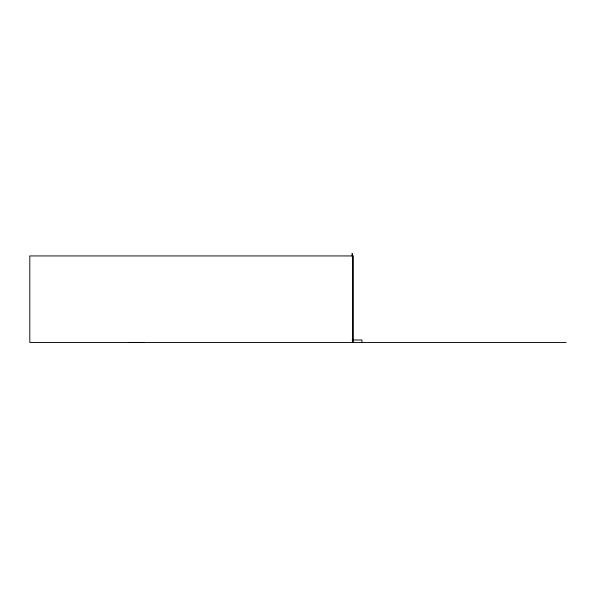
<?xml version="1.0" encoding="UTF-8"?>
<svg xmlns="http://www.w3.org/2000/svg" width="596" height="596" viewBox="0 0 596 596"><rect width="100%" height="100%" fill="white"/><g stroke="black" fill="none" stroke-linecap="round" stroke-linejoin="round"><path stroke-width="0.89" d="M352.109 256.25L352.109 253.456L352.951 255.937L352.951 342.462L352.951 255.937L29.8 255.937L29.8 342.462L566.2 342.462M129.183 342.439L144.128 342.439M352.109 339.981L361.914 339.981L361.914 342.462"/></g></svg>
